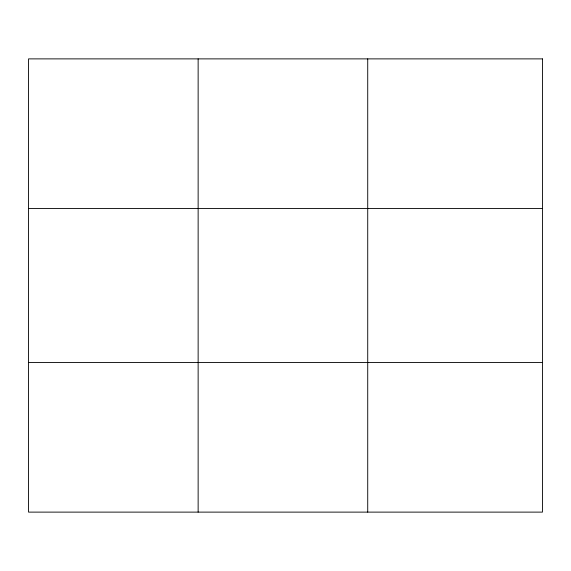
<?xml version="1.0" encoding="UTF-8"?>
<svg xmlns="http://www.w3.org/2000/svg" width="571" height="571" viewBox="0 0 571 571"><rect width="100%" height="100%" fill="white"/><g stroke="black" fill="none" stroke-linecap="round" stroke-linejoin="round"><path stroke-width="0.86" d="M198.137 58.884L198.137 512.116M367.724 58.884L367.724 512.116M28.55 208.451L542.45 208.451M28.55 362.549L542.45 362.549M542.45 58.884L542.45 512.116L28.55 512.116L28.55 58.884L542.45 58.884"/></g></svg>
